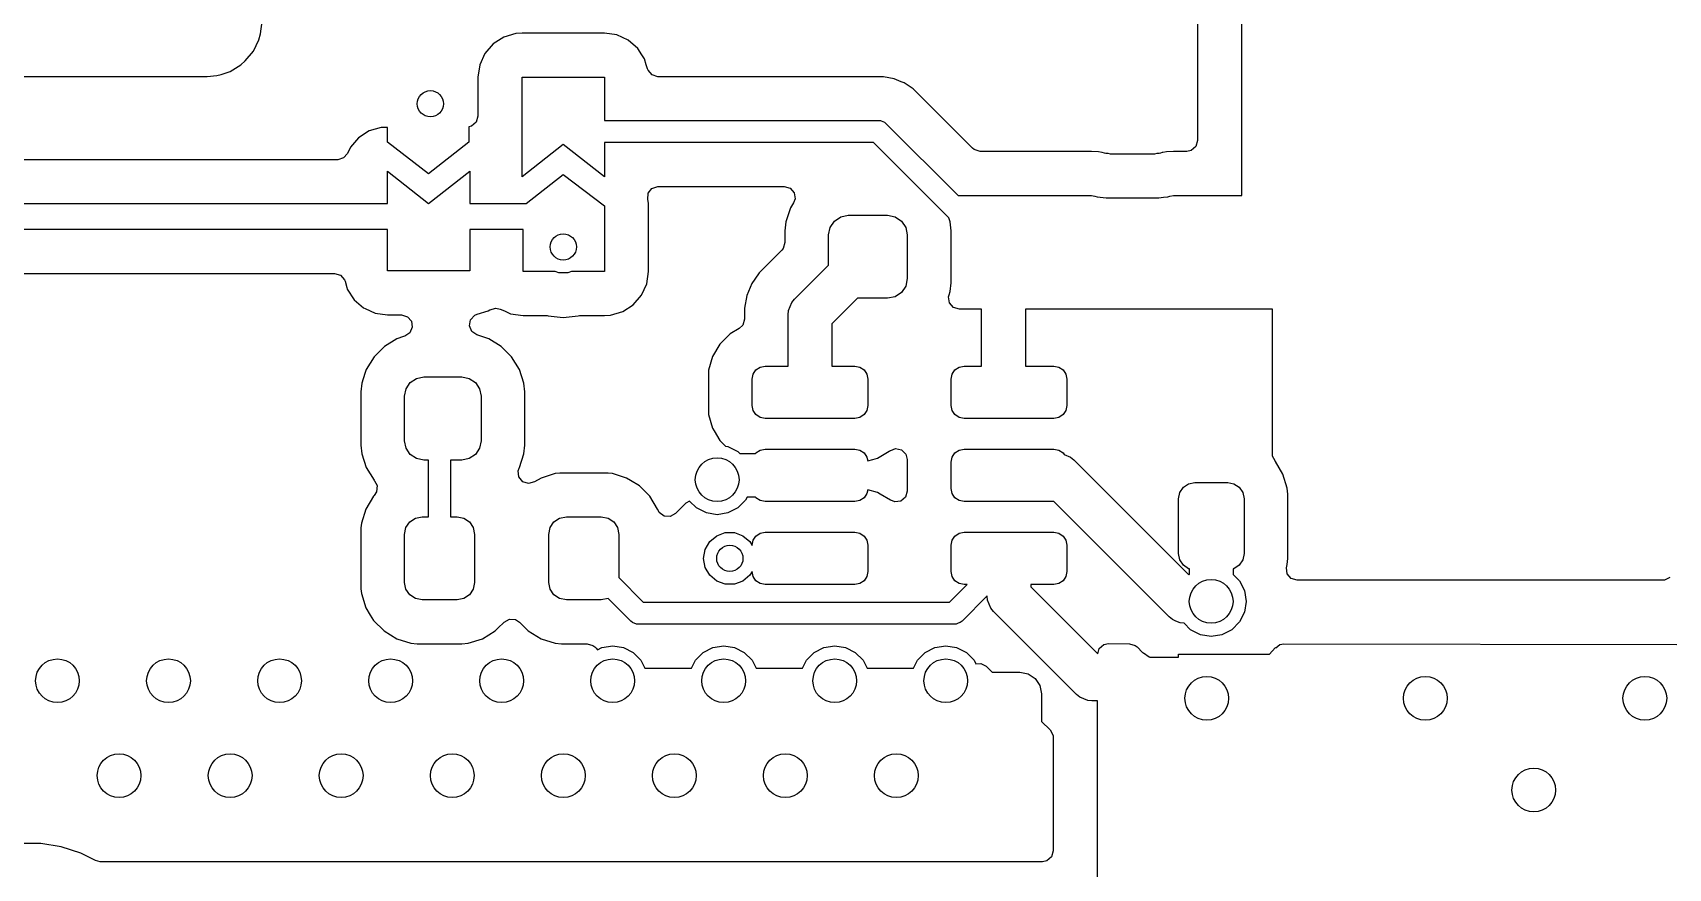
# Model space of a CAD drawing. Extents: x 70 to 224, y -154 to -54.
# Drawn here: x 168.05 to 186.76, y -78.19 to -68.64 of the extents above; entities that cross this region are included whole.
import ezdxf

# ---------------------------------------------------------------- set-up
doc = ezdxf.new("R2010")
doc.units = 0
doc.layers.add('BLACK', color=7, linetype='CONTINUOUS')

msp = doc.modelspace()

# ---------------------------------------------------------------- linework, layer by layer
at = {"layer": 'BLACK', "linetype": 'CONTINUOUS'}
for p, q in [((181.3745, -59.824001), (181.3745, -69.8705)), ((181.88, -70.5), (181.88, -59.824)), ((170.637739, -68.718067), (170.657456, -68.651037)), ((170.657456, -68.651037), (170.678001, -68.508632)), ((173.578059, -68.647144), (173.440005, -68.687682)), ((173.649997, -68.642), (173.578059, -68.647144)), ((173.65, -68.642), (173.649997, -68.642)), ((174.59, -68.642), (173.65, -68.642)), ((174.732414, -68.662475), (174.59, -68.642)), ((170.577905, -68.848917), (170.637739, -68.718067)), ((173.318965, -68.765471), (173.22475, -68.8742)), ((173.318969, -68.765467), (173.318965, -68.765471)), ((173.440005, -68.687682), (173.318969, -68.765467)), ((174.732419, -68.662476), (174.732414, -68.662475)), ((174.86329, -68.722244), (174.732419, -68.662476)), ((174.863294, -68.722246), (174.86329, -68.722244)), ((174.863297, -68.722248), (174.863294, -68.722246)), ((174.863299, -68.72225), (174.863297, -68.722248)), ((174.972028, -68.816465), (174.863299, -68.72225)), ((174.972032, -68.816469), (174.972028, -68.816465)), ((175.01985, -68.890875), (174.972032, -68.816469)), ((170.309727, -69.081067), (170.430804, -69.003338)), ((170.430804, -69.003338), (170.48363, -68.957609)), ((170.48363, -68.957609), (170.483631, -68.957608)), ((170.483631, -68.957608), (170.577905, -68.848917)), ((173.164975, -69.005085), (173.1445, -69.147499)), ((173.164976, -69.00508), (173.164975, -69.005085)), ((173.224744, -68.874209), (173.164976, -69.00508)), ((173.22475, -68.8742), (173.224744, -68.874209)), ((175.049819, -68.937508), (175.01985, -68.890875)), ((175.06992, -69.005965), (175.049819, -68.937508)), ((175.083125, -69.050936), (175.06992, -69.005965)), ((157.44511, -69.137827), (170.048499, -69.137827)), ((170.048499, -69.137827), (170.048501, -69.137827)), ((170.048501, -69.137827), (170.155836, -69.1263)), ((170.155836, -69.1263), (170.207293, -69.115119)), ((170.207293, -69.115119), (170.309727, -69.081067)), ((173.1445, -69.147499), (173.1445, -69.593562)), ((173.65, -70.2875), (173.65, -69.1475)), ((173.65, -69.1475), (174.59, -69.1475)), ((174.59, -69.1475), (174.59, -69.6405)), ((175.089308, -69.067511), (175.083125, -69.050936)), ((175.135063, -69.120315), (175.089308, -69.067511)), ((175.202102, -69.14), (175.135063, -69.120315)), ((177.784303, -69.14), (175.202102, -69.14)), ((177.784307, -69.14), (177.784303, -69.14)), ((177.905527, -69.164112), (177.784307, -69.14)), ((177.905535, -69.164114), (177.905527, -69.164112)), ((177.986285, -69.197562), (177.905535, -69.164114)), ((178.019726, -69.211413), (177.986285, -69.197562)), ((178.019741, -69.211421), (178.019726, -69.211413)), ((178.066363, -69.242574), (178.019741, -69.211421)), ((178.066365, -69.242576), (178.066363, -69.242574)), ((178.122506, -69.280087), (178.066365, -69.242576)), ((178.122511, -69.280091), (178.122506, -69.280087)), ((178.8006, -69.958181), (178.122511, -69.280091)), ((171.900005, -69.760182), (171.778969, -69.837967)), ((172.038059, -69.719645), (171.900005, -69.760182)), ((172.03806, -69.719645), (172.038059, -69.719645)), ((172.11, -69.719645), (172.03806, -69.719645)), ((172.11, -69.89), (172.11, -69.719645)), ((173.072011, -69.706356), (173.04, -69.712535)), ((173.04, -69.712535), (173.04, -69.89)), ((173.124815, -69.660601), (173.072011, -69.706356)), ((173.1445, -69.593562), (173.124815, -69.660601)), ((174.59, -69.6405), (177.7225, -69.6405)), ((177.7225, -69.6405), (177.747276, -69.64294)), ((177.747276, -69.64294), (177.747277, -69.64294)), ((177.747277, -69.64294), (177.756846, -69.646904)), ((177.756846, -69.646904), (177.793057, -69.661903)), ((177.793057, -69.661903), (177.793058, -69.661904)), ((177.793058, -69.661904), (177.812303, -69.677697)), ((177.812303, -69.677697), (178.634606, -70.5)), ((171.684744, -69.946709), (171.652638, -70.017012)), ((171.68475, -69.9467), (171.684744, -69.946709)), ((171.778965, -69.837971), (171.68475, -69.9467)), ((171.778969, -69.837967), (171.778965, -69.837971)), ((172.58, -70.25), (172.11, -69.89)), ((173.04, -69.89), (172.58, -70.25)), ((174.12, -69.9175), (173.65, -70.2875)), ((174.59, -70.2875), (174.12, -69.9175)), ((177.669894, -69.8945), (174.59, -69.8945)), ((174.59, -69.8945), (174.59, -70.2875)), ((178.529323, -70.753929), (177.669894, -69.8945)), ((178.821242, -69.974815), (178.8006, -69.958181)), ((181.354815, -69.937539), (181.302011, -69.983294)), ((181.3745, -69.8705), (181.354815, -69.937539)), ((171.539844, -70.0895), (152.094993, -70.0895)), ((171.606883, -70.069816), (171.539844, -70.0895)), ((171.652638, -70.017012), (171.606883, -70.069816)), ((178.888281, -69.9945), (178.821242, -69.974815)), ((180.16193, -69.9945), (178.888281, -69.9945)), ((180.161939, -69.9945), (180.16193, -69.9945)), ((180.242445, -70.000954), (180.161939, -69.9945)), ((180.242456, -70.000955), (180.242445, -70.000954)), ((180.242462, -70.000956), (180.242456, -70.000955)), ((180.242476, -70.000958), (180.242462, -70.000956)), ((180.281456, -70.007248), (180.242474, -70.000958)), ((180.242474, -70.000958), (180.242476, -70.000958)), ((180.281463, -70.007249), (180.281456, -70.007248)), ((180.309341, -70.01407), (180.281463, -70.007249)), ((180.326201, -70.016979), (180.309341, -70.01407)), ((180.34946, -70.019356), (180.326201, -70.016979)), ((180.352372, -70.019504), (180.34946, -70.019356)), ((180.38, -70.025), (180.352372, -70.019504)), ((180.88, -70.025), (180.38, -70.025)), ((180.907622, -70.019505), (180.88, -70.025)), ((180.910537, -70.019357), (180.907622, -70.019505)), ((180.923573, -70.018025), (180.910537, -70.019357)), ((180.932505, -70.017113), (180.923573, -70.018025)), ((180.932552, -70.017108), (180.932504, -70.017112)), ((180.932504, -70.017112), (180.932505, -70.017113)), ((180.933831, -70.016977), (180.932552, -70.017108)), ((180.950662, -70.01407), (180.933831, -70.016977)), ((180.971284, -70.009024), (180.950662, -70.01407)), ((180.978562, -70.007244), (180.971284, -70.009024)), ((181.017553, -70.000954), (180.978562, -70.007244)), ((181.09806, -69.9945), (181.017553, -70.000954)), ((181.2505, -69.9945), (181.09806, -69.9945)), ((181.302011, -69.983294), (181.2505, -69.9945)), ((172.11, -70.59), (172.11, -70.22)), ((172.11, -70.22), (172.58, -70.59)), ((172.58, -70.59), (173.05, -70.22)), ((173.05, -70.22), (173.05, -70.59)), ((173.695139, -70.59), (174.12, -70.2575)), ((174.12, -70.2575), (174.59, -70.6175)), ((175.085723, -70.544016), (175.091476, -70.474387)), ((175.091476, -70.474387), (175.133962, -70.418919)), ((175.133962, -70.418919), (175.199692, -70.395226)), ((175.199692, -70.395226), (175.207173, -70.395)), ((175.207173, -70.395), (176.647744, -70.395)), ((176.647744, -70.395), (176.714783, -70.414685)), ((176.714783, -70.414685), (176.760538, -70.467489)), ((176.760538, -70.467489), (176.770482, -70.536647)), ((178.634606, -70.5), (180.16193, -70.5)), ((180.16193, -70.5), (180.200933, -70.506294)), ((180.200933, -70.506294), (180.227203, -70.514999)), ((180.227203, -70.514999), (180.329991, -70.5255)), ((180.930019, -70.525498), (180.986302, -70.519748)), ((180.986302, -70.519748), (181.032797, -70.514999)), ((181.032797, -70.514999), (181.059067, -70.506293)), ((181.059067, -70.506293), (181.098071, -70.5)), ((181.098071, -70.5), (181.88, -70.5)), ((151.740497, -70.59), (172.11, -70.59)), ((173.05, -70.59), (173.695139, -70.59)), ((174.59, -70.6175), (174.59, -71.3675)), ((175.094579, -70.587005), (175.085723, -70.544016)), ((175.0955, -70.6175), (175.094579, -70.587005)), ((175.0955, -71.3675), (175.0955, -70.6175)), ((176.717996, -70.641305), (176.664651, -70.80229)), ((176.718001, -70.641294), (176.717996, -70.641305)), ((176.753282, -70.584097), (176.718001, -70.641294)), ((176.770482, -70.536647), (176.753282, -70.584097)), ((180.329991, -70.5255), (180.930008, -70.525499)), ((180.930008, -70.525499), (180.930016, -70.525498)), ((180.930016, -70.525498), (180.930019, -70.525498)), ((172.11, -70.89), (151.648881, -70.89)), ((172.11, -71.36), (172.11, -70.89)), ((173.66, -70.89), (173.05, -70.89)), ((173.05, -70.89), (173.05, -71.36)), ((173.66, -71.3675), (173.66, -70.89)), ((176.664651, -70.80229), (176.6545, -70.901647)), ((177.155, -70.95), (177.172127, -70.863896)), ((177.172127, -70.863896), (177.220901, -70.790901)), ((177.220901, -70.790901), (177.293896, -70.742127)), ((177.293896, -70.742127), (177.38, -70.725)), ((177.38, -70.725), (177.83, -70.725)), ((177.83, -70.725), (177.916104, -70.742127)), ((177.916104, -70.742127), (177.989099, -70.790901)), ((177.989099, -70.790901), (178.037873, -70.863896)), ((178.037873, -70.863896), (178.055, -70.95)), ((178.545349, -70.802292), (178.529323, -70.753929)), ((178.555499, -70.901656), (178.545349, -70.802292)), ((176.6545, -71.037769), (176.634815, -71.104808)), ((176.6545, -70.901647), (176.6545, -71.037769)), ((177.155, -71.296446), (177.155, -70.95)), ((178.055, -70.95), (178.055, -71.45)), ((178.5555, -71.498345), (178.555499, -70.901656)), ((176.618181, -71.12545), (176.35955, -71.38408)), ((176.634815, -71.104808), (176.618181, -71.12545)), ((151.8542, -71.3905), (171.504652, -71.3905)), ((171.504652, -71.3905), (171.571691, -71.410185)), ((171.571691, -71.410185), (171.617446, -71.462989)), ((173.05, -71.36), (172.11, -71.36)), ((174.025478, -71.3675), (173.66, -71.3675)), ((174.067906, -71.382942), (174.025478, -71.3675)), ((174.172094, -71.382942), (174.067906, -71.382942)), ((174.214522, -71.3675), (174.172094, -71.382942)), ((174.59, -71.3675), (174.214522, -71.3675)), ((175.075024, -71.509916), (175.0955, -71.3675)), ((176.359544, -71.384088), (176.310312, -71.457768)), ((176.35955, -71.38408), (176.359544, -71.384088)), ((176.765723, -71.685723), (177.155, -71.296446)), ((178.055, -71.45), (178.037873, -71.536104)), ((171.617446, -71.462989), (171.623627, -71.479561)), ((171.623627, -71.479561), (171.644773, -71.551575)), ((171.644773, -71.551575), (171.650182, -71.569994)), ((171.650182, -71.569994), (171.727967, -71.69103)), ((174.921032, -71.749531), (175.015254, -71.640794)), ((175.015254, -71.640794), (175.075024, -71.509916)), ((176.22084, -71.643592), (176.192, -71.788579)), ((176.220842, -71.643586), (176.22084, -71.643592)), ((176.277414, -71.507008), (176.220842, -71.643586)), ((176.277421, -71.506996), (176.277414, -71.507008)), ((176.310313, -71.457769), (176.277421, -71.506996)), ((176.310312, -71.457768), (176.310313, -71.457769)), ((177.989099, -71.609099), (177.916104, -71.657873)), ((178.037873, -71.536104), (177.989099, -71.609099)), ((178.527298, -71.658353), (178.532328, -71.637002)), ((178.532328, -71.637002), (178.545349, -71.597708)), ((178.545349, -71.597708), (178.5555, -71.498345)), ((171.727967, -71.69103), (171.727969, -71.691032)), ((171.727969, -71.691032), (171.836706, -71.785254)), ((171.836706, -71.785254), (171.853129, -71.792754)), ((171.853129, -71.792754), (171.96758, -71.845023)), ((173.136492, -71.856081), (173.259992, -71.819819)), ((173.259992, -71.819819), (173.280289, -71.806774)), ((173.280289, -71.806774), (173.347323, -71.787089)), ((173.347323, -71.787089), (173.398838, -71.798294)), ((173.398838, -71.798294), (173.445968, -71.819818)), ((173.445968, -71.819818), (173.517581, -71.852523)), ((174.66194, -71.867855), (174.799992, -71.827319)), ((174.799992, -71.827319), (174.921032, -71.749531)), ((176.192, -71.788579), (176.192, -71.914281)), ((176.6925, -71.8625), (176.697304, -71.813727)), ((176.697304, -71.813727), (176.734633, -71.723607)), ((176.734633, -71.723607), (176.734637, -71.723602)), ((176.734637, -71.723602), (176.765723, -71.685723)), ((177.483553, -71.675), (177.1925, -71.966053)), ((177.83, -71.675), (177.483553, -71.675)), ((177.916104, -71.657873), (177.83, -71.675)), ((178.537242, -71.727511), (178.527298, -71.658353)), ((178.582997, -71.780315), (178.537242, -71.727511)), ((178.650036, -71.8), (178.582997, -71.780315)), ((178.905, -71.8), (178.650036, -71.8)), ((178.905, -72.45), (178.905, -71.8)), ((182.23, -71.8), (179.405, -71.8)), ((179.405, -71.8), (179.405, -72.45)), ((182.23, -73.456163), (182.23, -71.8)), ((171.96758, -71.845023), (171.967583, -71.845023)), ((171.967583, -71.845023), (171.967584, -71.845024)), ((171.967584, -71.845024), (172.11, -71.8655)), ((172.11, -71.8655), (172.110003, -71.8655)), ((172.110003, -71.8655), (172.269983, -71.8655)), ((172.269983, -71.8655), (172.337022, -71.885185)), ((172.337022, -71.885185), (172.382777, -71.937989)), ((172.392721, -72.007147), (172.363696, -72.070703)), ((172.382777, -71.937989), (172.392721, -72.007147)), ((173.04816, -71.988474), (173.060475, -71.919698)), ((173.074983, -72.05299), (173.04816, -71.988474)), ((173.060475, -71.919698), (173.108018, -71.868499)), ((173.108018, -71.868499), (173.136492, -71.856081)), ((173.517581, -71.852523), (173.517582, -71.852523)), ((173.517582, -71.852523), (173.517584, -71.852524)), ((173.517584, -71.852524), (173.66, -71.873)), ((173.66, -71.873), (173.934956, -71.873)), ((173.934956, -71.873), (173.94884, -71.87378)), ((173.94884, -71.87378), (174.119997, -71.893065)), ((174.119997, -71.893065), (174.12, -71.893065)), ((174.12, -71.893065), (174.120003, -71.893065)), ((174.120003, -71.893065), (174.29116, -71.87378)), ((174.29116, -71.87378), (174.305044, -71.873)), ((174.305044, -71.873), (174.59, -71.873)), ((174.59, -71.873), (174.66194, -71.867855)), ((176.172315, -71.98132), (176.131121, -72.021013)), ((176.192, -71.914281), (176.172315, -71.98132)), ((176.6925, -72.45), (176.6925, -71.8625)), ((177.1925, -71.966053), (177.1925, -72.45)), ((172.217704, -72.137455), (172.074612, -72.225716)), ((172.217715, -72.13745), (172.217704, -72.137455)), ((172.29451, -72.112003), (172.217715, -72.13745)), ((172.308987, -72.107205), (172.29451, -72.112003)), ((172.363696, -72.070703), (172.308987, -72.107205)), ((173.132428, -72.092763), (173.074983, -72.05299)), ((173.267287, -72.137451), (173.132428, -72.092763)), ((173.267289, -72.137452), (173.267287, -72.137451)), ((173.267295, -72.137455), (173.267289, -72.137452)), ((173.410387, -72.225716), (173.267295, -72.137455)), ((175.911917, -72.198137), (175.828255, -72.339603)), ((175.911923, -72.198129), (175.911917, -72.198137)), ((176.028129, -72.081923), (175.911923, -72.198129)), ((176.028138, -72.081916), (176.028129, -72.081923)), ((176.131121, -72.021013), (176.028138, -72.081916)), ((171.955716, -72.344612), (171.867455, -72.487704)), ((171.955719, -72.344608), (171.955716, -72.344612)), ((172.074608, -72.225719), (171.955719, -72.344608)), ((172.074612, -72.225716), (172.074608, -72.225719)), ((173.410391, -72.225719), (173.410387, -72.225716)), ((173.52928, -72.344608), (173.410391, -72.225719)), ((173.529283, -72.344612), (173.52928, -72.344608)), ((173.617544, -72.487704), (173.529283, -72.344612)), ((175.828254, -72.339606), (175.782402, -72.497426)), ((175.828255, -72.339603), (175.828254, -72.339606)), ((171.852009, -72.534313), (171.814564, -72.647315)), ((171.86745, -72.487715), (171.852009, -72.534313)), ((171.867455, -72.487704), (171.86745, -72.487715)), ((172.440038, -72.591651), (172.52375, -72.575)), ((172.52375, -72.575), (172.96125, -72.575)), ((172.96125, -72.575), (173.044962, -72.591651)), ((173.617545, -72.487707), (173.617544, -72.487704)), ((173.617549, -72.487713), (173.617545, -72.487707)), ((173.670436, -72.647315), (173.617549, -72.487713)), ((175.782401, -72.497432), (175.7795, -72.534298)), ((175.7795, -72.534298), (175.7795, -72.965701)), ((175.782402, -72.497426), (175.782401, -72.497432)), ((176.28, -72.6), (176.291418, -72.542597)), ((176.291418, -72.542597), (176.323934, -72.493934)), ((176.323934, -72.493934), (176.372597, -72.461418)), ((176.372597, -72.461418), (176.43, -72.45)), ((176.43, -72.45), (176.6925, -72.45)), ((177.1925, -72.45), (177.455, -72.45)), ((177.455, -72.45), (177.512403, -72.461418)), ((177.512403, -72.461418), (177.561066, -72.493934)), ((177.561066, -72.493934), (177.593582, -72.542597)), ((177.593582, -72.542597), (177.605, -72.6)), ((178.555, -72.6), (178.566418, -72.542597)), ((178.566418, -72.542597), (178.598934, -72.493934)), ((178.598934, -72.493934), (178.647597, -72.461418)), ((178.647597, -72.461418), (178.705, -72.45)), ((178.705, -72.45), (178.905, -72.45)), ((179.405, -72.45), (179.73, -72.45)), ((179.73, -72.45), (179.787403, -72.461418)), ((179.787403, -72.461418), (179.836066, -72.493934)), ((179.836066, -72.493934), (179.868582, -72.542597)), ((179.868582, -72.542597), (179.88, -72.6)), ((171.814563, -72.647316), (171.8045, -72.745818)), ((171.8045, -72.745818), (171.8045, -73.354181)), ((171.814564, -72.647316), (171.814563, -72.647316)), ((171.814564, -72.647315), (171.814564, -72.647316)), ((172.305, -72.79375), (172.321651, -72.710038)), ((172.321651, -72.710038), (172.36907, -72.63907)), ((172.36907, -72.63907), (172.440038, -72.591651)), ((173.044962, -72.591651), (173.11593, -72.63907)), ((173.11593, -72.63907), (173.163349, -72.710038)), ((173.163349, -72.710038), (173.18, -72.79375)), ((173.6805, -72.745826), (173.670436, -72.647315)), ((173.6805, -73.354174), (173.6805, -72.745826)), ((176.28, -72.9), (176.28, -72.6)), ((177.605, -72.6), (177.605, -72.9)), ((178.555, -72.9), (178.555, -72.6)), ((179.88, -72.6), (179.88, -72.9)), ((172.305, -73.30625), (172.305, -72.79375)), ((173.18, -72.79375), (173.18, -73.30625)), ((176.291418, -72.957403), (176.28, -72.9)), ((177.605, -72.9), (177.593582, -72.957403)), ((178.566418, -72.957403), (178.555, -72.9)), ((179.88, -72.9), (179.868582, -72.957403)), ((175.7795, -72.965701), (175.782401, -73.002567)), ((175.782401, -73.002567), (175.782402, -73.002573)), ((175.782402, -73.002573), (175.828254, -73.160393)), ((176.323934, -73.006066), (176.291418, -72.957403)), ((176.372597, -73.038582), (176.323934, -73.006066)), ((176.43, -73.05), (176.372597, -73.038582)), ((177.455, -73.05), (176.43, -73.05)), ((177.512403, -73.038582), (177.455, -73.05)), ((177.561066, -73.006066), (177.512403, -73.038582)), ((177.593582, -72.957403), (177.561066, -73.006066)), ((178.598934, -73.006066), (178.566418, -72.957403)), ((178.647597, -73.038582), (178.598934, -73.006066)), ((178.705, -73.05), (178.647597, -73.038582)), ((179.73, -73.05), (178.705, -73.05)), ((179.787403, -73.038582), (179.73, -73.05)), ((179.836066, -73.006066), (179.787403, -73.038582)), ((179.868582, -72.957403), (179.836066, -73.006066)), ((172.321651, -73.389962), (172.305, -73.30625)), ((173.18, -73.30625), (173.163349, -73.389962)), ((175.828254, -73.160393), (175.828255, -73.160396)), ((175.828255, -73.160396), (175.828256, -73.160398)), ((175.828256, -73.160398), (175.846964, -73.192032)), ((175.846964, -73.192032), (175.911917, -73.301862)), ((175.911917, -73.301862), (175.911923, -73.30187)), ((175.911923, -73.30187), (175.975117, -73.365064)), ((171.8045, -73.354181), (171.814563, -73.452683)), ((171.814563, -73.452683), (171.86745, -73.612284)), ((172.36907, -73.46093), (172.321651, -73.389962)), ((172.440038, -73.508349), (172.36907, -73.46093)), ((172.52375, -73.525), (172.440038, -73.508349)), ((173.044962, -73.508349), (172.96125, -73.525)), ((173.11593, -73.46093), (173.044962, -73.508349)), ((173.163349, -73.389962), (173.11593, -73.46093)), ((173.617549, -73.612287), (173.670436, -73.452685)), ((173.670436, -73.452685), (173.6805, -73.354174)), ((175.975117, -73.365064), (176.003607, -73.369577)), ((176.003607, -73.369577), (176.115114, -73.426393)), ((176.115114, -73.426393), (176.138721, -73.45)), ((176.138721, -73.45), (176.319881, -73.45)), ((176.319881, -73.45), (176.323934, -73.443934)), ((176.323934, -73.443934), (176.372597, -73.411418)), ((176.372597, -73.411418), (176.43, -73.4)), ((176.43, -73.4), (177.455, -73.4)), ((177.455, -73.4), (177.512403, -73.411418)), ((177.512403, -73.411418), (177.561066, -73.443934)), ((177.561066, -73.443934), (177.593582, -73.492597)), ((177.593582, -73.492597), (177.601957, -73.534701)), ((177.659806, -73.517895), (177.715398, -73.501744)), ((177.715398, -73.501744), (177.846405, -73.424267)), ((177.846405, -73.424267), (177.86358, -73.41411)), ((177.86358, -73.41411), (177.864655, -73.415928)), ((177.864655, -73.415928), (177.919532, -73.394381)), ((177.919532, -73.394381), (177.98805, -73.408059)), ((177.98805, -73.408059), (178.038296, -73.456609)), ((178.038296, -73.456609), (178.0545, -73.517895)), ((178.555, -73.55), (178.566418, -73.492597)), ((178.566418, -73.492597), (178.598934, -73.443934)), ((178.598934, -73.443934), (178.647597, -73.411418)), ((178.647597, -73.411418), (178.705, -73.4)), ((178.705, -73.4), (179.73, -73.4)), ((179.73, -73.4), (179.787403, -73.411418)), ((179.787403, -73.411418), (179.836066, -73.443934)), ((179.836066, -73.443934), (179.847872, -73.461603)), ((179.847872, -73.461603), (179.921577, -73.492133)), ((179.921577, -73.492133), (179.921581, -73.492137)), ((179.921581, -73.492137), (179.959461, -73.523223)), ((182.232834, -73.482521), (182.23, -73.456163)), ((182.261698, -73.535382), (182.232834, -73.482521)), ((171.86745, -73.612284), (171.867455, -73.612295)), ((171.867455, -73.612295), (171.955716, -73.755387)), ((172.578, -73.525), (172.52375, -73.525)), ((172.578, -74.175), (172.578, -73.525)), ((172.96125, -73.525), (172.832, -73.525)), ((172.832, -73.525), (172.832, -74.175)), ((173.60524, -73.649006), (173.615067, -73.617609)), ((173.613281, -73.718412), (173.60524, -73.649006)), ((173.615067, -73.617609), (173.617544, -73.612294)), ((173.617544, -73.612294), (173.617549, -73.612287)), ((174.027807, -73.680913), (173.865393, -73.731522)), ((174.079145, -73.676248), (174.027807, -73.680913)), ((174.098384, -73.6745), (174.079145, -73.676248)), ((174.611616, -73.6745), (174.098384, -73.6745)), ((174.632778, -73.676423), (174.611616, -73.6745)), ((174.682192, -73.680913), (174.632778, -73.676423)), ((174.682194, -73.680913), (174.682192, -73.680913)), ((174.682196, -73.680914), (174.682194, -73.680913)), ((174.844606, -73.731522), (174.682196, -73.680914)), ((177.601957, -73.534701), (177.659806, -73.517895)), ((178.0545, -73.517895), (178.0545, -73.882104)), ((178.555, -73.85), (178.555, -73.55)), ((179.959461, -73.523223), (181.274797, -74.838559)), ((182.260261, -73.536509), (182.261698, -73.535382)), ((182.264887, -73.542413), (182.260261, -73.536509)), ((182.351317, -73.685387), (182.264887, -73.542413)), ((182.351318, -73.685389), (182.351317, -73.685387)), ((182.401023, -73.844898), (182.351318, -73.685389)), ((171.955716, -73.755387), (171.955718, -73.75539)), ((171.955718, -73.75539), (171.957154, -73.756826)), ((171.957154, -73.756826), (171.957823, -73.758052)), ((171.985655, -73.887841), (171.957158, -73.932185)), ((171.957823, -73.758052), (171.960197, -73.761054)), ((171.960197, -73.761054), (171.959684, -73.761459)), ((171.959684, -73.761459), (171.990639, -73.818149)), ((171.990639, -73.818149), (171.985655, -73.887841)), ((173.657568, -73.772452), (173.613281, -73.718412)), ((173.724042, -73.79397), (173.657568, -73.772452)), ((173.791597, -73.776134), (173.724042, -73.79397)), ((173.865393, -73.731522), (173.791597, -73.776134)), ((174.889229, -73.758498), (174.844606, -73.731522)), ((174.990188, -73.81953), (174.889229, -73.758498)), ((175.110469, -73.939811), (174.990188, -73.81953)), ((177.601957, -73.865297), (177.593582, -73.907403)), ((177.715393, -73.898254), (177.601957, -73.865297)), ((178.0545, -73.882104), (178.034815, -73.949143)), ((178.566418, -73.907403), (178.555, -73.85)), ((181.171096, -73.898074), (181.21174, -73.837244)), ((181.21174, -73.837244), (181.27257, -73.7966)), ((181.27257, -73.7966), (181.344323, -73.782327)), ((181.344323, -73.782327), (181.719323, -73.782327)), ((181.719323, -73.782327), (181.791076, -73.7966)), ((181.791076, -73.7966), (181.851906, -73.837244)), ((181.851906, -73.837244), (181.89255, -73.898074)), ((182.401024, -73.844903), (182.401023, -73.844898)), ((182.407322, -73.914212), (182.401024, -73.844903)), ((171.949528, -73.939815), (171.861522, -74.085393)), ((171.957158, -73.932185), (171.949528, -73.939815)), ((175.11047, -73.939813), (175.110469, -73.939811)), ((175.110472, -73.939815), (175.11047, -73.939813)), ((175.198478, -74.085394), (175.110472, -73.939815)), ((175.522739, -74.020183), (175.405065, -74.137857)), ((175.564943, -73.993664), (175.522739, -74.020183)), ((175.644886, -74.073607), (175.564943, -73.993664)), ((175.756393, -74.130423), (175.644886, -74.073607)), ((176.115114, -74.073607), (176.003607, -74.130423)), ((176.203607, -73.985114), (176.115114, -74.073607)), ((176.221499, -73.95), (176.203607, -73.985114)), ((176.319881, -73.95), (176.221499, -73.95)), ((176.323934, -73.956066), (176.319881, -73.95)), ((176.372597, -73.988582), (176.323934, -73.956066)), ((176.43, -74), (176.372597, -73.988582)), ((177.455, -74), (176.43, -74)), ((177.512403, -73.988582), (177.455, -74)), ((177.561066, -73.956066), (177.512403, -73.988582)), ((177.593582, -73.907403), (177.561066, -73.956066)), ((177.715396, -73.898255), (177.715393, -73.898254)), ((177.715397, -73.898255), (177.715396, -73.898255)), ((177.715398, -73.898256), (177.715397, -73.898255)), ((177.744884, -73.915694), (177.715398, -73.898256)), ((177.86358, -73.98589), (177.744884, -73.915694)), ((177.864502, -73.98433), (177.86358, -73.98589)), ((177.912853, -74.004842), (177.864502, -73.98433)), ((177.982011, -73.994898), (177.912853, -74.004842)), ((178.034815, -73.949143), (177.982011, -73.994898)), ((178.598934, -73.956066), (178.566418, -73.907403)), ((178.647597, -73.988582), (178.598934, -73.956066)), ((178.705, -74), (178.647597, -73.988582)), ((179.72913, -74), (178.705, -74)), ((181.047984, -75.318854), (179.72913, -74)), ((181.156823, -73.969827), (181.171096, -73.898074)), ((181.156823, -74.594827), (181.156823, -73.969827)), ((181.89255, -73.898074), (181.906823, -73.969827)), ((181.906823, -73.969827), (181.906823, -74.594827)), ((182.407322, -73.91422), (182.407322, -73.914212)), ((182.407322, -73.914221), (182.407322, -73.91422)), ((182.407323, -74.650434), (182.407322, -73.914221)), ((171.810913, -74.247807), (171.806127, -74.300478)), ((171.861522, -74.085393), (171.810913, -74.247807)), ((172.320224, -74.298463), (172.363579, -74.233579)), ((172.363579, -74.233579), (172.428463, -74.190224)), ((172.428463, -74.190224), (172.505, -74.175)), ((172.505, -74.175), (172.578, -74.175)), ((172.832, -74.175), (172.905, -74.175)), ((172.905, -74.175), (172.981537, -74.190224)), ((172.981537, -74.190224), (173.046421, -74.233579)), ((173.046421, -74.233579), (173.089776, -74.298463)), ((173.970224, -74.298463), (174.013579, -74.233579)), ((174.013579, -74.233579), (174.078463, -74.190224)), ((174.078463, -74.190224), (174.155, -74.175)), ((174.155, -74.175), (174.555, -74.175)), ((174.555, -74.175), (174.631537, -74.190224)), ((174.631537, -74.190224), (174.696421, -74.233579)), ((174.696421, -74.233579), (174.739776, -74.298463)), ((175.198478, -74.085395), (175.198478, -74.085394)), ((175.198998, -74.087063), (175.198478, -74.085395)), ((175.20094, -74.090864), (175.198998, -74.087063)), ((175.201557, -74.092235), (175.20094, -74.090864)), ((175.201624, -74.092204), (175.201557, -74.092235)), ((175.218117, -74.124485), (175.201624, -74.092204)), ((175.27405, -74.166357), (175.218117, -74.124485)), ((175.343742, -74.171341), (175.27405, -74.166357)), ((175.405065, -74.137857), (175.343742, -74.171341)), ((175.88, -74.15), (175.756393, -74.130423)), ((176.003607, -74.130423), (175.88, -74.15)), ((171.806127, -74.300478), (171.8045, -74.318384)), ((171.8045, -74.318384), (171.8045, -74.981616)), ((172.305, -74.375), (172.320224, -74.298463)), ((172.305, -74.925), (172.305, -74.375)), ((173.089776, -74.298463), (173.105, -74.375)), ((173.105, -74.375), (173.105, -74.925)), ((173.955, -74.375), (173.970224, -74.298463)), ((173.955, -74.925), (173.955, -74.375)), ((174.739776, -74.298463), (174.755, -74.375)), ((174.755, -74.375), (174.755, -74.870394)), ((175.795187, -74.457164), (175.875, -74.390192)), ((175.875, -74.390192), (175.972906, -74.354558)), ((175.972906, -74.354558), (176.077094, -74.354558)), ((176.077094, -74.354558), (176.175, -74.390192)), ((176.175, -74.390192), (176.254813, -74.457164)), ((176.28, -74.5), (176.291418, -74.442597)), ((176.291418, -74.442597), (176.323934, -74.393934)), ((176.323934, -74.393934), (176.372597, -74.361418)), ((176.372597, -74.361418), (176.43, -74.35)), ((176.43, -74.35), (177.455, -74.35)), ((177.455, -74.35), (177.512403, -74.361418)), ((177.512403, -74.361418), (177.561066, -74.393934)), ((177.561066, -74.393934), (177.593582, -74.442597)), ((177.593582, -74.442597), (177.605, -74.5)), ((178.555, -74.5), (178.566418, -74.442597)), ((178.566418, -74.442597), (178.598934, -74.393934)), ((178.598934, -74.393934), (178.647597, -74.361418)), ((178.647597, -74.361418), (178.705, -74.35)), ((178.705, -74.35), (179.73, -74.35)), ((179.73, -74.35), (179.787403, -74.361418)), ((179.787403, -74.361418), (179.836066, -74.393934)), ((179.836066, -74.393934), (179.868582, -74.442597)), ((179.868582, -74.442597), (179.88, -74.5)), ((175.725, -74.65), (175.743092, -74.547394)), ((175.743092, -74.547394), (175.795187, -74.457164)), ((176.254813, -74.457164), (176.28, -74.500788)), ((176.28, -74.500788), (176.28, -74.5)), ((177.605, -74.5), (177.605, -74.8)), ((178.555, -74.8), (178.555, -74.5)), ((179.88, -74.5), (179.88, -74.8)), ((181.171096, -74.66658), (181.156823, -74.594827)), ((181.906823, -74.594827), (181.89255, -74.66658)), ((175.743092, -74.752606), (175.725, -74.65)), ((175.795187, -74.842836), (175.743092, -74.752606)), ((176.28, -74.799211), (176.254813, -74.842836)), ((176.28, -74.8), (176.28, -74.799211)), ((176.291418, -74.857403), (176.28, -74.8)), ((177.605, -74.8), (177.593582, -74.857403)), ((178.566418, -74.857403), (178.555, -74.8)), ((179.88, -74.8), (179.868582, -74.857403)), ((181.21174, -74.72741), (181.171096, -74.66658)), ((181.27257, -74.768054), (181.21174, -74.72741)), ((181.281823, -74.769894), (181.27257, -74.768054)), ((181.281823, -74.831533), (181.281823, -74.769894)), ((181.791076, -74.768054), (181.781823, -74.769894)), ((181.781823, -74.769894), (181.781823, -74.835179)), ((181.851906, -74.72741), (181.791076, -74.768054)), ((181.89255, -74.66658), (181.851906, -74.72741)), ((182.390639, -74.758353), (182.394992, -74.739109)), ((182.400583, -74.827511), (182.390639, -74.758353)), ((182.394992, -74.739109), (182.401024, -74.719753)), ((182.401024, -74.719753), (182.407323, -74.650434)), ((171.8045, -74.981616), (171.805929, -74.997336)), ((171.805929, -74.997336), (171.810913, -75.052192)), ((172.320224, -75.001537), (172.305, -74.925)), ((172.363579, -75.066421), (172.320224, -75.001537)), ((173.089776, -75.001537), (173.046421, -75.066421)), ((173.105, -74.925), (173.089776, -75.001537)), ((173.970224, -75.001537), (173.955, -74.925)), ((174.013579, -75.066421), (173.970224, -75.001537)), ((174.755, -74.870394), (175.034605, -75.15)), ((175.875, -74.909808), (175.795187, -74.842836)), ((175.972906, -74.945442), (175.875, -74.909808)), ((176.077094, -74.945442), (175.972906, -74.945442)), ((176.175, -74.909808), (176.077094, -74.945442)), ((176.254813, -74.842836), (176.175, -74.909808)), ((176.323934, -74.906066), (176.291418, -74.857403)), ((176.372597, -74.938582), (176.323934, -74.906066)), ((176.43, -74.95), (176.372597, -74.938582)), ((177.455, -74.95), (176.43, -74.95)), ((177.512403, -74.938582), (177.455, -74.95)), ((177.561066, -74.906066), (177.512403, -74.938582)), ((177.593582, -74.857403), (177.561066, -74.906066)), ((178.537894, -75.15), (178.737894, -74.95)), ((178.598934, -74.906066), (178.566418, -74.857403)), ((178.647597, -74.938582), (178.598934, -74.906066)), ((178.705, -74.95), (178.647597, -74.938582)), ((178.737894, -74.95), (178.705, -74.95)), ((179.73, -74.95), (179.4675, -74.95)), ((179.4675, -74.95), (179.4675, -74.977068)), ((179.4675, -74.977068), (180.232175, -75.741743)), ((179.787403, -74.938582), (179.73, -74.95)), ((179.836066, -74.906066), (179.787403, -74.938582)), ((179.868582, -74.857403), (179.836066, -74.906066)), ((181.274797, -74.838559), (181.281823, -74.831533)), ((181.781823, -74.835179), (181.853607, -74.906963)), ((181.853607, -74.906963), (181.910423, -75.01847)), ((182.446338, -74.880315), (182.400583, -74.827511)), ((182.513377, -74.9), (182.446338, -74.880315)), ((186.693445, -74.9), (182.513377, -74.9)), ((186.713113, -74.89843), (186.693445, -74.9)), ((186.776181, -74.868362), (186.713113, -74.89843)), ((171.810913, -75.052192), (171.810913, -75.052194)), ((171.810913, -75.052194), (171.810914, -75.052196)), ((171.810914, -75.052196), (171.861522, -75.214606)), ((172.428463, -75.109776), (172.363579, -75.066421)), ((172.505, -75.125), (172.428463, -75.109776)), ((172.905, -75.125), (172.505, -75.125)), ((172.981537, -75.109776), (172.905, -75.125)), ((173.046421, -75.066421), (172.981537, -75.109776)), ((174.078463, -75.109776), (174.013579, -75.066421)), ((174.155, -75.125), (174.078463, -75.109776)), ((174.555, -75.125), (174.155, -75.125)), ((174.631537, -75.109776), (174.555, -75.125)), ((174.633715, -75.10832), (174.631537, -75.109776)), ((174.892198, -75.366803), (174.633715, -75.10832)), ((175.034605, -75.15), (178.537894, -75.15)), ((178.9675, -75.079605), (178.680303, -75.366803)), ((178.9675, -75.080622), (178.9675, -75.079605)), ((178.972304, -75.129395), (178.9675, -75.080622)), ((179.009633, -75.219515), (178.972304, -75.129395)), ((181.910423, -75.01847), (181.93, -75.142077)), ((181.93, -75.142077), (181.910423, -75.265684)), ((171.861522, -75.214606), (171.912842, -75.2995)), ((171.912842, -75.2995), (171.94953, -75.360188)), ((171.94953, -75.360188), (172.069811, -75.480469)), ((173.372528, -75.448129), (173.442319, -75.378339)), ((173.442319, -75.378339), (173.503642, -75.344854)), ((173.503642, -75.344854), (173.573334, -75.349838)), ((173.573334, -75.349838), (173.617681, -75.378339)), ((173.617681, -75.378339), (173.719811, -75.480469)), ((174.911442, -75.382597), (174.892198, -75.366803)), ((174.957223, -75.40156), (174.911442, -75.382597)), ((178.661057, -75.382597), (178.63817, -75.392077)), ((178.661058, -75.382596), (178.661057, -75.382597)), ((178.680303, -75.366803), (178.661058, -75.382596)), ((179.009637, -75.219519), (179.009633, -75.219515)), ((179.040723, -75.257399), (179.009637, -75.219519)), ((179.990101, -76.206777), (179.040723, -75.257399)), ((181.085869, -75.349945), (181.047984, -75.318854)), ((181.126569, -75.366803), (181.085869, -75.349945)), ((181.175988, -75.387273), (181.126569, -75.366803)), ((181.853607, -75.377191), (181.765114, -75.465684)), ((181.910423, -75.265684), (181.853607, -75.377191)), ((172.069811, -75.480469), (172.069813, -75.48047)), ((172.069813, -75.48047), (172.069815, -75.480472)), ((172.069815, -75.480472), (172.215394, -75.568478)), ((172.215394, -75.568478), (172.377804, -75.619086)), ((173.032196, -75.619086), (173.194606, -75.568478)), ((173.194606, -75.568478), (173.340185, -75.480472)), ((173.340185, -75.480472), (173.372528, -75.448129)), ((173.719811, -75.480469), (173.719813, -75.48047)), ((173.719813, -75.48047), (173.719815, -75.480472)), ((173.719815, -75.480472), (173.865394, -75.568478)), ((173.865394, -75.568478), (174.027804, -75.619086)), ((174.957224, -75.40156), (174.957223, -75.40156)), ((174.982, -75.404), (174.957224, -75.40156)), ((178.5905, -75.404), (174.982, -75.404)), ((178.615276, -75.40156), (178.5905, -75.404)), ((178.615277, -75.40156), (178.615276, -75.40156)), ((178.63817, -75.392077), (178.615277, -75.40156)), ((181.220898, -75.391696), (181.175988, -75.387273)), ((181.294886, -75.465684), (181.220898, -75.391696)), ((181.406393, -75.5225), (181.294886, -75.465684)), ((181.53, -75.542077), (181.406393, -75.5225)), ((181.653607, -75.5225), (181.53, -75.542077)), ((181.765114, -75.465684), (181.653607, -75.5225)), ((172.377804, -75.619086), (172.448384, -75.6255)), ((172.448384, -75.6255), (172.448387, -75.6255)), ((172.448387, -75.6255), (172.961613, -75.6255)), ((172.961613, -75.6255), (172.961616, -75.6255)), ((172.961616, -75.6255), (173.032196, -75.619086)), ((174.027804, -75.619086), (174.098384, -75.6255)), ((174.098384, -75.6255), (174.391719, -75.6255)), ((174.391719, -75.6255), (174.458758, -75.645185)), ((174.458758, -75.645185), (174.4794, -75.661819)), ((174.4794, -75.661819), (174.494589, -75.677008)), ((174.494589, -75.677008), (174.512215, -75.694634)), ((174.512215, -75.694634), (174.561393, -75.669577)), ((174.561393, -75.669577), (174.685, -75.65)), ((174.685, -75.65), (174.808607, -75.669577)), ((174.808607, -75.669577), (174.920114, -75.726393)), ((174.920114, -75.726393), (175.008607, -75.814886)), ((175.631393, -75.814886), (175.719886, -75.726393)), ((175.719886, -75.726393), (175.831393, -75.669577)), ((175.831393, -75.669577), (175.955, -75.65)), ((175.955, -75.65), (176.078607, -75.669577)), ((176.078607, -75.669577), (176.190114, -75.726393)), ((176.190114, -75.726393), (176.278607, -75.814886)), ((176.901393, -75.814886), (176.989886, -75.726393)), ((176.989886, -75.726393), (177.101393, -75.669577)), ((177.101393, -75.669577), (177.225, -75.65)), ((177.225, -75.65), (177.348607, -75.669577)), ((177.348607, -75.669577), (177.460114, -75.726393)), ((177.460114, -75.726393), (177.548607, -75.814886)), ((178.171393, -75.814886), (178.259886, -75.726393)), ((178.259886, -75.726393), (178.371393, -75.669577)), ((178.371393, -75.669577), (178.495, -75.65)), ((178.495, -75.65), (178.618607, -75.669577)), ((178.618607, -75.669577), (178.730114, -75.726393)), ((178.730114, -75.726393), (178.818607, -75.814886)), ((180.232175, -75.741743), (180.249685, -75.682115)), ((180.249685, -75.682115), (180.302489, -75.63636)), ((180.302489, -75.63636), (180.354151, -75.625154)), ((180.354151, -75.625154), (180.595566, -75.625455)), ((180.595566, -75.625455), (180.662578, -75.645223)), ((180.662578, -75.645223), (180.68309, -75.661774)), ((180.68309, -75.661774), (180.746347, -75.725031)), ((180.746347, -75.725031), (180.755796, -75.731344)), ((180.755796, -75.731344), (180.820029, -75.774261)), ((181.156823, -75.78), (181.156823, -75.747077)), ((181.156823, -75.747077), (182.196998, -75.747077)), ((182.196998, -75.747077), (182.262533, -75.674293)), ((182.262532, -75.674293), (182.266882, -75.669463)), ((182.262533, -75.674293), (182.262532, -75.674293)), ((182.266882, -75.669463), (182.268962, -75.671336)), ((182.268962, -75.671336), (182.314471, -75.636157)), ((182.314471, -75.636157), (182.359744, -75.627655)), ((182.359744, -75.627655), (186.855472, -75.633261)), ((175.008607, -75.814886), (175.054268, -75.9045)), ((175.054268, -75.9045), (175.585732, -75.9045)), ((175.585732, -75.9045), (175.631393, -75.814886)), ((176.278607, -75.814886), (176.324268, -75.9045)), ((176.324268, -75.9045), (176.855732, -75.9045)), ((176.855732, -75.9045), (176.901393, -75.814886)), ((177.548607, -75.814886), (177.594268, -75.9045)), ((177.594268, -75.9045), (178.125732, -75.9045)), ((178.125732, -75.9045), (178.171393, -75.814886)), ((178.818607, -75.814886), (178.840142, -75.857151)), ((178.840142, -75.857151), (178.895405, -75.851211)), ((178.895405, -75.851211), (178.957884, -75.882485)), ((178.957884, -75.882485), (178.96107, -75.88556)), ((178.96107, -75.88556), (179.02551, -75.95)), ((180.820029, -75.774261), (180.820031, -75.774264)), ((180.820031, -75.774264), (180.820032, -75.774264)), ((180.820032, -75.774264), (180.828616, -75.78)), ((180.828616, -75.78), (181.156823, -75.78)), ((179.02551, -75.95), (179.34, -75.95)), ((179.34, -75.95), (179.435671, -75.96903)), ((179.435671, -75.96903), (179.516777, -76.023223)), ((179.516777, -76.023223), (179.57097, -76.104329)), ((179.57097, -76.104329), (179.59, -76.2)), ((179.59, -76.2), (179.59, -76.514489)), ((180.02798, -76.237862), (179.990101, -76.206777)), ((180.027985, -76.237867), (180.02798, -76.237862)), ((180.118105, -76.275196), (180.027985, -76.237867)), ((180.166878, -76.28), (180.118105, -76.275196)), ((180.23, -76.28), (180.166878, -76.28)), ((180.23, -78.625), (180.23, -76.28)), ((179.59, -76.514489), (179.688181, -76.61267)), ((179.688181, -76.61267), (179.721666, -76.673993)), ((179.721666, -76.673993), (179.7245, -76.700351)), ((179.7245, -76.700351), (179.7245, -77.9955)), ((168.145592, -77.912), (164.631908, -77.912)), ((168.145597, -77.912), (168.145592, -77.912)), ((168.378868, -77.948946), (168.145597, -77.912)), ((168.603496, -78.021933), (168.378868, -77.948946)), ((179.7245, -77.9955), (179.704815, -78.062539)), ((168.768456, -78.105985), (168.603496, -78.021933)), ((168.824751, -78.1195), (168.768456, -78.105985)), ((179.6005, -78.1195), (168.824751, -78.1195)), ((179.652011, -78.108294), (179.6005, -78.1195)), ((179.704815, -78.062539), (179.652011, -78.108294))]:
    msp.add_line(p, q, dxfattribs=at)
at = {"layer": 'BLACK'}
for centre, radius in [((172.6, -69.45), 0.15), ((174.12, -71.0875), 0.15), ((175.88, -73.75), 0.25), ((176.025, -74.65), 0.15), ((181.53, -75.142077), 0.25), ((168.335, -76.05), 0.25), ((169.605, -76.05), 0.25), ((170.875, -76.05), 0.25), ((172.145, -76.05), 0.25), ((173.415, -76.05), 0.25), ((174.685, -76.05), 0.25), ((175.955, -76.05), 0.25), ((177.225, -76.05), 0.25), ((178.495, -76.05), 0.25), ((181.48, -76.25), 0.25), ((183.98, -76.25), 0.25), ((186.49, -76.25), 0.25), ((169.04, -77.135), 0.25), ((170.31, -77.135), 0.25), ((171.58, -77.135), 0.25), ((172.85, -77.135), 0.25), ((174.12, -77.135), 0.25), ((175.39, -77.135), 0.25), ((176.66, -77.135), 0.25), ((177.93, -77.135), 0.25), ((185.22, -77.3), 0.25)]:
    msp.add_circle(centre, radius, dxfattribs=at)

doc.saveas('drawing.dxf')
